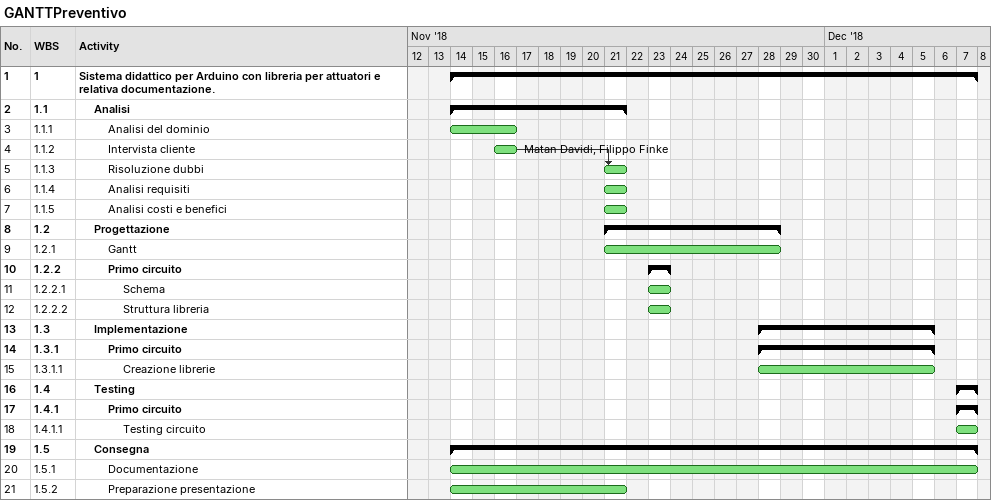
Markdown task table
GANTTPreventivo

| ID | WBS | Task | Start | Finish | Predecessors | Resources |
|---|---|---|---|---|---|---|
| 1 | 1 | **Sistema didattico per Arduino con libreria per attuatori e relativa documentazione.** | 2018-11-14 | 2018-12-07 |  |  |
| 2 | 1.1 | **Analisi** | 2018-11-14 | 2018-11-21 |  |  |
| 3 | 1.1.1 | Analisi del dominio | 2018-11-14 | 2018-11-16 |  |  |
| 4 | 1.1.2 | Intervista cliente | 2018-11-16 | 2018-11-16 |  | Matan Davidi, Filippo Finke |
| 5 | 1.1.3 | Risoluzione dubbi | 2018-11-21 | 2018-11-21 | 4 |  |
| 6 | 1.1.4 | Analisi requisiti | 2018-11-21 | 2018-11-21 |  |  |
| 7 | 1.1.5 | Analisi costi e benefici | 2018-11-21 | 2018-11-21 |  |  |
| 8 | 1.2 | **Progettazione** | 2018-11-21 | 2018-11-28 |  |  |
| 9 | 1.2.1 | Gantt | 2018-11-21 | 2018-11-28 |  |  |
| 10 | 1.2.2 | **Primo circuito** | 2018-11-23 | 2018-11-23 |  |  |
| 11 | 1.2.2.1 | Schema | 2018-11-23 | 2018-11-23 |  |  |
| 12 | 1.2.2.2 | Struttura libreria | 2018-11-23 | 2018-11-23 |  |  |
| 13 | 1.3 | **Implementazione** | 2018-11-28 | 2018-12-05 |  |  |
| 14 | 1.3.1 | **Primo circuito** | 2018-11-28 | 2018-12-05 |  |  |
| 15 | 1.3.1.1 | Creazione librerie | 2018-11-28 | 2018-12-05 |  |  |
| 16 | 1.4 | **Testing** | 2018-12-07 | 2018-12-07 |  |  |
| 17 | 1.4.1 | **Primo circuito** | 2018-12-07 | 2018-12-07 |  |  |
| 18 | 1.4.1.1 | Testing circuito | 2018-12-07 | 2018-12-07 |  |  |
| 19 | 1.5 | **Consegna** | 2018-11-14 | 2018-12-07 |  |  |
| 20 | 1.5.1 | Documentazione | 2018-11-14 | 2018-12-07 |  |  |
| 21 | 1.5.2 | Preparazione presentazione | 2018-11-14 | 2018-11-21 |  |  |
